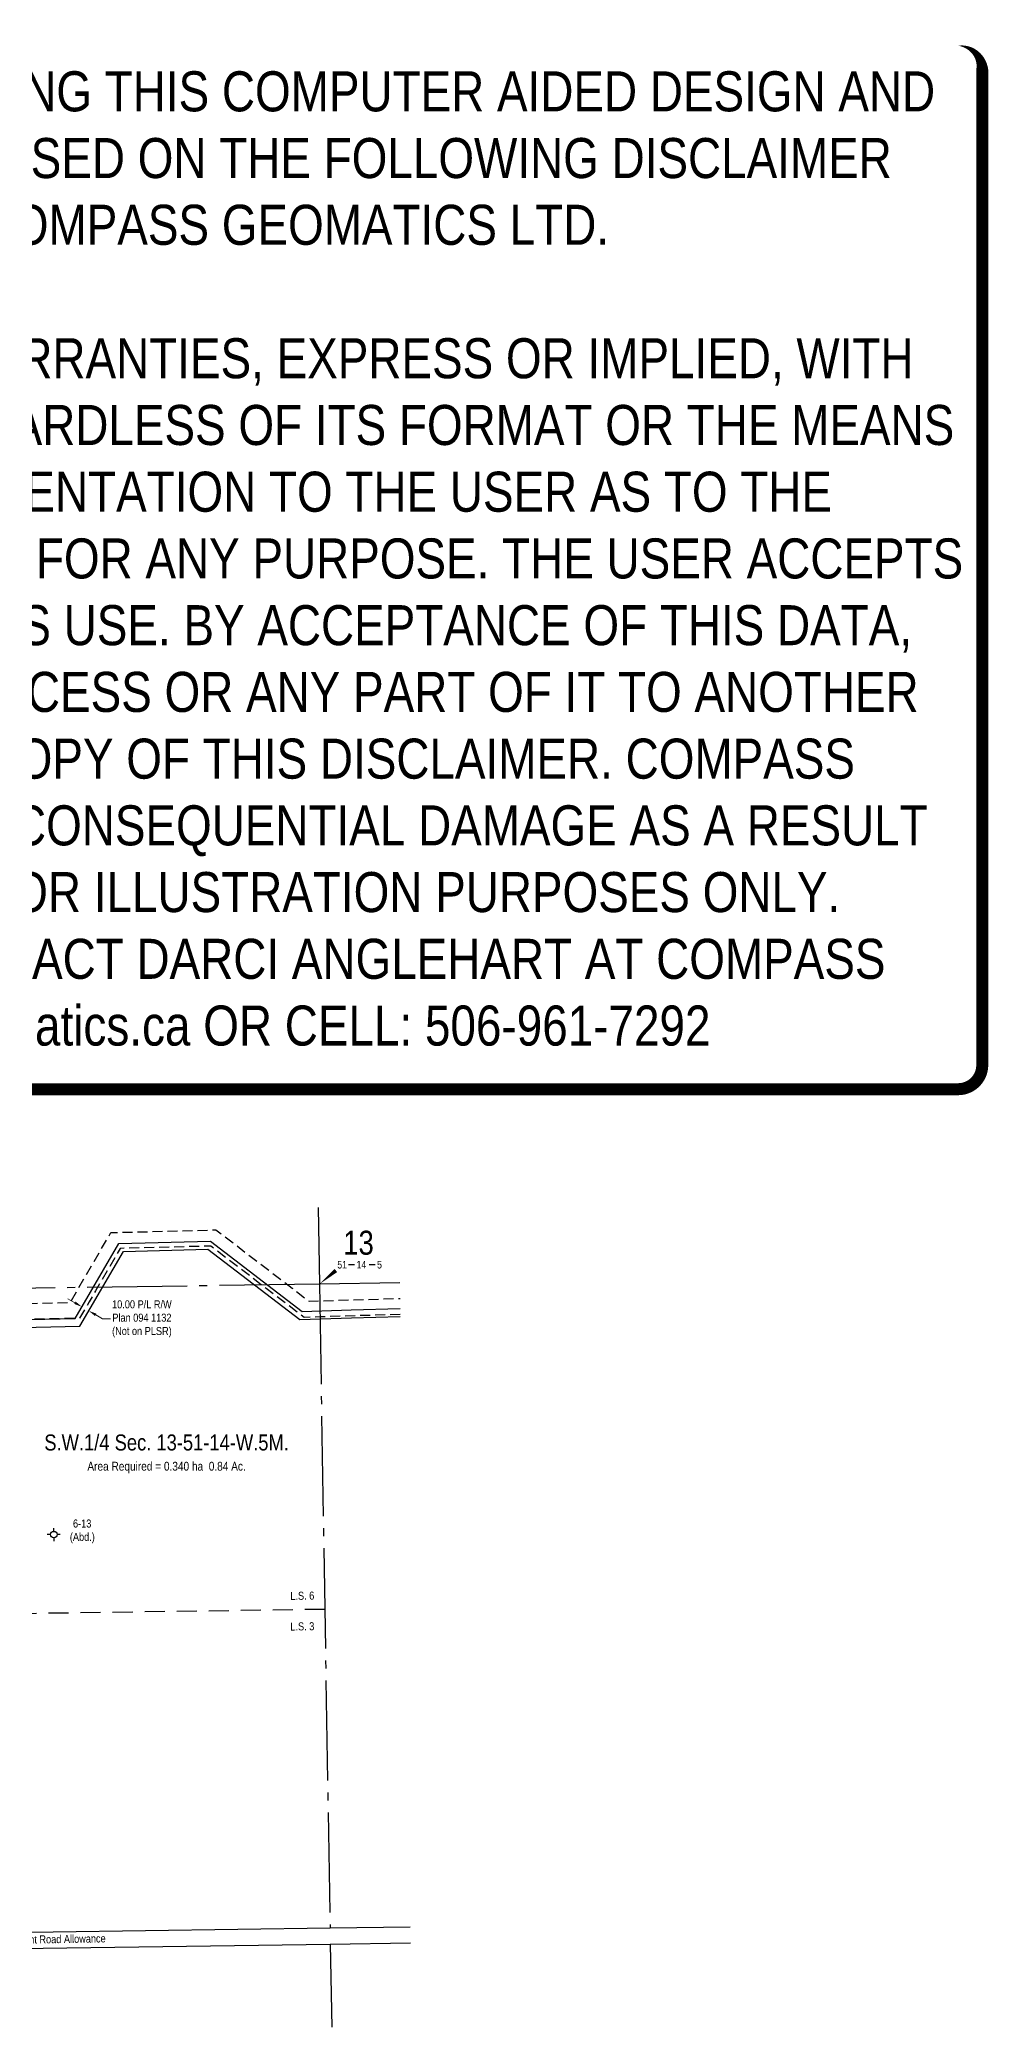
# Model space of a CAD drawing. Extents: x 568806 to 571972, y 5916691 to 5919198.
# Drawn here: x 570787 to 571972, y 5916715 to 5919198 of the extents above; entities that cross this region are included whole.
import ezdxf
from ezdxf.enums import TextEntityAlignment as Align

# ---------------------------------------------------------------- set-up
doc = ezdxf.new("R2010")
doc.units = 0
doc.header["$LTSCALE"] = 5
doc.header["$PDSIZE"] = 0.5
for name, pattern in [('foc-ACCESSROAD', [3.75, 2.5, -1.25]), ('foc-LSD', [8, 5, -3]), ('foc-QUARTERLINE', [33, 25, -3, 2, -3])]:
    doc.linetypes.add(name, pattern=pattern)
doc.layers.get('Defpoints').update_dxf_attribs({"color": 9})
for name, color, linetype in [('10', 1, 'Continuous'), ('9', 3, 'Continuous'), ('C-AR', 13, 'foc-ACCESSROAD'), ('C-RW', 13, 'Continuous'), ('C-SYMBOL', 7, 'Continuous'), ('F-WS-S', 8, 'Continuous'), ('L-AREAREQUIRED', 7, 'Continuous'), ('L-ROAD-T', 7, 'Continuous'), ('L-SEC', 7, 'Continuous'), ('L-SECLBL', 7, 'Continuous'), ('L-SECQ', 8, 'foc-QUARTERLINE'), ('L-SECTION-LSD', 7, 'foc-LSD')]:
    doc.layers.add(name, color=color, linetype=linetype)
doc.layers.add('C-RW-T', color=13, linetype='Continuous', lineweight=9)
doc.layers.add('DISCLAIMER', color=7, linetype='Continuous', plot=False)
doc.styles.add('100L', font='ARIALN.TTF', dxfattribs={"height": 11})
doc.styles.add('175L', font='ARIALN.TTF', dxfattribs={"height": 20})
doc.styles.add('80', font='ARIALN.TTF', dxfattribs={"height": 10})
doc.styles.add('80CG', font='ARIALN.TTF', dxfattribs={"height": 10})
doc.styles.add('80L', font='ARIALN.TTF', dxfattribs={"height": 10})
doc.styles.add('SIMPLEX', font='ARIALN.TTF')
doc.dimstyles.new('Compass 5 000', dxfattribs={"dimscale": 5, "dimtxt": 9, "dimasz": 2, "dimexe": 0.2, "dimexo": 0.0625, "dimgap": 0.5, "dimtad": 0, "dimtih": 1, "dimtoh": 1, "dimzin": 0, "dimdsep": 46, "dimtxsty": '80CG', "dimcen": 0.1, "dimse1": 1, "dimse2": 1, "dimclrd": 256, "dimclrt": 256, "dimaunit": 1, "dimadec": 4, "dimazin": 0, "dimtfac": 0.06, "dimtofl": 0, "dimtmove": 0, "dimatfit": 1, "dimfxl": 0.2, "dimtolj": 1, "dimtzin": 0, "dimlwd": -1, "dimarcsym": 0})

# ---------------------------------------------------------------- blocks, each defined once
blk = doc.blocks.new('L-SECLBL')
at = {"layer": '9', "color": 7}
for p, q in [((-5.1, -27.8), (-12.3, -27.8)), ((20.7, -27.8), (13.5, -27.8))]:
    blk.add_line(p, q, dxfattribs=at)
at = {"layer": '10', "color": 2, "style": 'SIMPLEX'}
blk.add_attdef('SEC', text='', height=30, dxfattribs=at).set_placement((0, 0), align=Align.MIDDLE)
at = {"layer": '10', "color": 5, "style": '80L'}
blk.add_attdef('TWP', text='', height=9.5, dxfattribs=at).set_placement((-14.4, -27.4), align=Align.MIDDLE_RIGHT)
blk.add_attdef('RGE', text='', height=9.5, dxfattribs=at).set_placement((3.6, -27.4), align=Align.MIDDLE_CENTER)
blk.add_attdef('MER', text='', height=9.5, dxfattribs=at).set_placement((23.2, -27.4), align=Align.MIDDLE_LEFT)
blk = doc.blocks.new('GABD')
for p, q in [((-0.81, 0), (-1.62, 0)), ((0, 0.81), (0, 1.62)), ((1.62, 0), (0.81, 0)), ((0, -0.81), (0, -1.62))]:
    blk.add_line(p, q)
blk.add_circle((0, 0), 0.8)
blk = doc.blocks.new('*D47')
at = {"layer": 'C-RW-T', "transparency": 16777216}
for p, q in [((570831, 5917620), (570822.3, 5917625)), ((570856.9, 5917604.8), (570865.5, 5917599.8)), ((570865.5, 5917599.8), (570875.5, 5917599.8))]:
    blk.add_line(p, q, dxfattribs=at)
for points in [[(570831.8, 5917621.4), (570830.1, 5917618.5), (570839.6, 5917614.9)], [(570857.7, 5917606.3), (570856, 5917603.4), (570848.2, 5917609.9)]]:
    blk.add_solid(points, dxfattribs=at)
at = {"layer": 'Defpoints', "color": 0, "transparency": 16777216}
for p in [(570840.8, 5917617), (570849.5, 5917612), (570848.2, 5917609.9)]:
    blk.add_point(p, dxfattribs=at)
at = {"layer": 'C-RW-T', "transparency": 16777216, "insert": (570914.6, 5917599.8), "char_height": 10, "attachment_point": 5, "style": '80CG'}
blk.add_mtext('\\A1;10.00 P/L R/W\\PPlan 094 1132\\P(Not on PLSR)', dxfattribs=at)
blk = doc.blocks.new('Disclaimer_Legal')
at = {"layer": 'DISCLAIMER', "color": 254, "flags": 128}
blk.add_lwpolyline([(-3612.9, -1104.6, 37.5, 37.5, 0), (4096.1, -1104.6, 37.5, 37.5, 0.414214), (4171.1, -1029.6, 37.5, 37.5, 0), (4171.1, 2078.7, 37.5, 0, 0.414214), (4096.1, 2153.7, 0, 0, 0), (-3612.9, 2153.7, 0, 0, 0.414214), (-3687.9, 2078.7, 0, 0, 0), (-3687.9, -1029.6, 0, 37.5, 0.414214)], format="xyseb", close=True, dxfattribs=at)
at = {"layer": 'DISCLAIMER', "color": 254, "insert": (241.6, 533.9), "char_height": 125, "width": 7717.568, "attachment_point": 5, "style": '80'}
blk.add_mtext('NOTICE TO THE CORPORATION, PERSON &/OR PERSONS REGARDING THIS COMPUTER AIDED DESIGN AND DRAFTING (CADD) FILES. ACCEPTANCE OF THE CADD DATA IS BASED ON THE FOLLOWING DISCLAIMER WHICH COVERS ALL CADD DATA RECIEVED FROM COMPASS GEOMATICS LTD.\\P{\\fArial Narrow|b1|i0|c0|p34;DISCLAIMER}\\PCOMPASS GEOMATICS LTD. MAKES NO REPRESENTATION OR WARRANTIES, EXPRESS OR IMPLIED, WITH RESPECT TO THE REUSE OF THE DATA PROVIDED HEREWITH, REGARDLESS OF ITS FORMAT OR THE MEANS OF ITS TRANSMISSION. THERE IS NO GUARANTEE OR REPRESENTATION TO THE USER AS TO THE ACCURACY, CURRENCY, SUITABILITY OR RELIABILITY OF THIS DATA FOR ANY PURPOSE. THE USER ACCEPTS THE DATA "AS IS", AND ASSUMES ALL RISKS ASSOCIATED WITH ITS USE. BY ACCEPTANCE OF THIS DATA, THE USER AGREES NOT TO TRANSMIT THIS DATA OR PROVIDE ACCESS OR ANY PART OF IT TO ANOTHER PARTY UNLESS THE USER SHALL INCLUDE WITH THE DATA A COPY OF THIS DISCLAIMER. COMPASS GEOMATICS LTD. ASSUMES NO RESPONSIBILITY FOR ACTUAL OR CONSEQUENTIAL DAMAGE AS A RESULT OF ANY USER\'S RELIANCE ON THIS DATA. THIS CADD FILE IS FOR ILLUSTRATION PURPOSES ONLY.\\PIF YOU REQUIRE MORE ACCURATE INFORMATION, PLEASE CONTACT DARCI ANGLEHART AT COMPASS GEOMATICS LTD. VIA EMAIL: darci.anglehart@compassgeomatics.ca OR CELL: 506-961-7292', dxfattribs=at)

msp = doc.modelspace()

# ---------------------------------------------------------------- linework, layer by layer
at = {"layer": 'C-AR', "flags": 128}
msp.add_lwpolyline([(571237.335, 5917605.381), (571137.495, 5917602.266), (571117.147, 5917601.631), (571069.765, 5917637.861), (571000.591, 5917690.76), (570887.64, 5917687.809), (570856.78, 5917634.83), (570848.809, 5917621.149), (570836.814, 5917600.562), (570492.514, 5917592.94), (570492.072, 5917612.925), (570825.156, 5917620.299), (570833.431, 5917634.498), (570875.966, 5917707.52), (571007.131, 5917710.946), (571102.103, 5917638.322), (571123.643, 5917621.851), (571137.159, 5917622.273), (571236.998, 5917625.388)], dxfattribs=at)
at = {"layer": 'C-RW'}
for points in [[(570329.392, 5917592.259), (570472.709, 5917592.516), (570831.146, 5917600.436), (570885.665, 5917693.849), (571000.385, 5917696.786), (571114.94, 5917609.123), (571175.945, 5917611.014), (571237.211, 5917612.729)], [(570329.558, 5917582.264), (570472.828, 5917582.521), (570836.931, 5917590.519), (570891.49, 5917684), (570997.113, 5917686.704), (571111.692, 5917599.023), (571176.24, 5917601.023), (571237.38, 5917602.735)]]:
    msp.add_lwpolyline(points, dxfattribs=at)
at = {"layer": 'L-SEC', "flags": 128}
for points in [[(570342.036, 5916827.638), (571149.68, 5916839.069), (571249.566, 5916840.504)], [(570342.368, 5916807.534), (571149.965, 5916818.964), (571249.906, 5916820.4)]]:
    msp.add_lwpolyline(points, dxfattribs=at)
at = {"layer": 'L-SECLBL', "flags": 128}
msp.add_lwpolyline([(571136.327, 5917643.191, 0, 4.998, 0), (571156.914, 5917660.141, 4.998, 4.998, 0)], format="xyseb", dxfattribs=at)
at = {"layer": 'L-SECQ', "flags": 128}
for points in [[(571134.72, 5917738.838), (571136.327, 5917643.191)], [(571136.327, 5917643.191), (570328.74, 5917631.737)], [(571236.673, 5917644.614), (571136.327, 5917643.191)], [(571136.327, 5917643.191), (571149.68, 5916839.069)], [(571149.965, 5916818.964), (571151.707, 5916714.992)]]:
    msp.add_lwpolyline(points, dxfattribs=at)
at = {"layer": 'L-SECTION-LSD', "flags": 128}
msp.add_lwpolyline([(571143.073, 5917236.965), (570335.457, 5917225.479)], dxfattribs=at)

# ---------------------------------------------------------------- block references
at = {"layer": 'DISCLAIMER', "xscale": 0.4, "yscale": 0.4, "zscale": 0.4}
msp.add_blockref('Disclaimer_Legal', (570295.766, 5918328.525), dxfattribs=at)
at = {"layer": 'F-WS-S', "xscale": 4.997543600000014, "yscale": 4.997543600000014, "zscale": 4.997543600000014}
msp.add_blockref('GABD', (570804.582, 5917330.4), dxfattribs=at)
at = {"layer": 'L-SECLBL', "xscale": 0.99950872, "yscale": 0.99950872, "zscale": 0.99950872}
msp.add_blockref('L-SECLBL', (571185.151, 5917694.91), dxfattribs=at).add_auto_attribs({'SEC': '13', 'TWP': '51', 'RGE': '14', 'MER': '5'})

# ---------------------------------------------------------------- texts
at = {"layer": 'C-SYMBOL', "color": 3, "style": '175L'}
msp.add_text('S.W.1/4 Sec. 13-51-14-W.5M.', height=19.99017, dxfattribs=at).set_placement((570945.446, 5917429.43), align=Align.BOTTOM_CENTER)
at = {"layer": 'F-WS-S', "insert": (570824.238, 5917349.168), "char_height": 9.99509, "attachment_point": 1, "style": '80L'}
msp.add_mtext_dynamic_manual_height_columns('\\pi4.31118;6-13\\P\\pi0.39428;(Abd.)', width=30.58292, gutter_width=49.975, heights=[0], dxfattribs=at)
at = {"layer": 'L-AREAREQUIRED', "color": 5, "style": '100L'}
msp.add_text('Area Required = 0.340 ha  0.84 Ac.', height=10.9946, dxfattribs=at).set_placement((570945.446, 5917406.941), align=Align.BOTTOM_CENTER)
at = {"layer": 'L-ROAD-T', "style": '80L'}
msp.add_text('Government Road Allowance', height=9.99509, rotation=0.895815, dxfattribs=at).set_placement((570794.908, 5916824.846), align=Align.MIDDLE_CENTER)

# ---------------------------------------------------------------- dimensions: what is measured, and where the dimension line sits
at = {"layer": 'C-RW-T', "color": 6}
dim = msp.add_aligned_dim(p1=(570840.837, 5917617.04), p2=(570849.469, 5917612.002), distance=-2.458, text='10.00 P/L R/W\\PPlan 094 1132\\P(Not on PLSR)', dimstyle='Compass 5 000', dxfattribs=at)
dim.commit()
dim.dimension.update_dxf_attribs({"geometry": '*D47', "text_midpoint": (570914.589, 5917599.798)})

# ---------------------------------------------------------------- next in the draw order: texts
at = {"layer": 'L-SECTION-LSD', "char_height": 9.9951, "attachment_point": 1, "rotation": 0.814767, "style": '100L', "bg_fill": 3, "box_fill_scale": 1.5, "bg_fill_color": 256, "bg_fill_transparency": 0}
for s, width, insert in [('L.S. 6', 30.46816, (571099.956, 5917258.748)), ('L.S. 3', 30.36099, (571099.956, 5917220.482))]:
    msp.add_mtext_dynamic_manual_height_columns(s, width=width, gutter_width=54.973, heights=[0], dxfattribs=dict(at, insert=insert))

doc.saveas('drawing.dxf')
